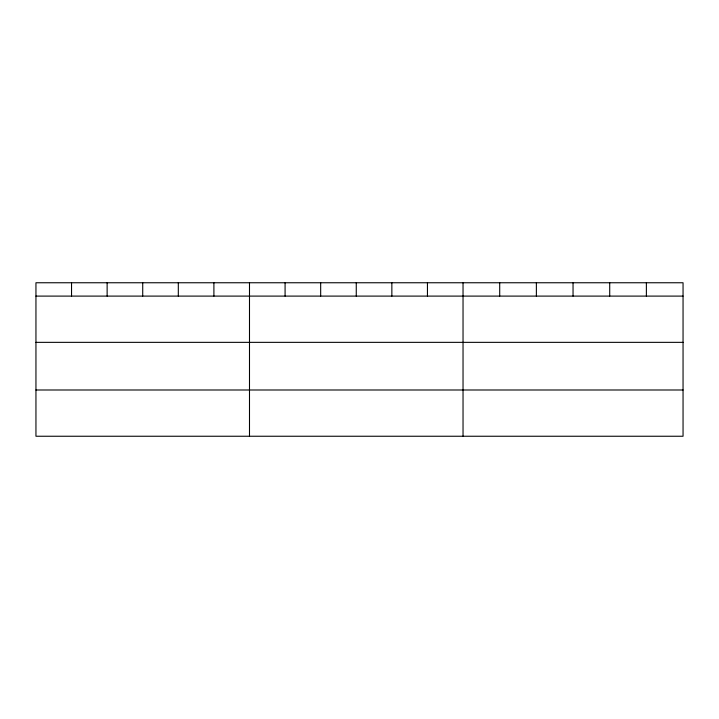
<?xml version="1.0" encoding="UTF-8"?>
<svg xmlns="http://www.w3.org/2000/svg" width="719" height="719" viewBox="0 0 719 719"><rect width="100%" height="100%" fill="white"/><g stroke="black" fill="none" stroke-linecap="round" stroke-linejoin="round"><path stroke-width="1.08" d="M683.05 342.352L683.05 282.756L35.95 282.756L35.95 436.244L683.05 436.244L683.05 342.352L35.95 342.352M35.95 296.102L683.05 296.102M35.95 389.995L683.05 389.995M646.381 282.756L646.381 296.102M609.712 282.756L609.712 296.102M573.043 282.756L573.043 296.102M536.374 282.756L536.374 296.102M499.705 282.756L499.705 296.102M463.036 282.756L463.036 436.244M427.446 282.756L427.446 296.102M391.855 282.756L391.855 296.102M356.264 282.756L356.264 296.102M320.674 282.756L320.674 296.102M285.084 282.756L285.084 296.102M249.493 282.756L249.493 436.244M213.903 282.756L213.903 296.102M178.312 282.756L178.312 296.102M142.722 282.756L142.722 296.102M107.131 282.756L107.131 296.102M71.54 282.756L71.54 296.102"/></g></svg>
